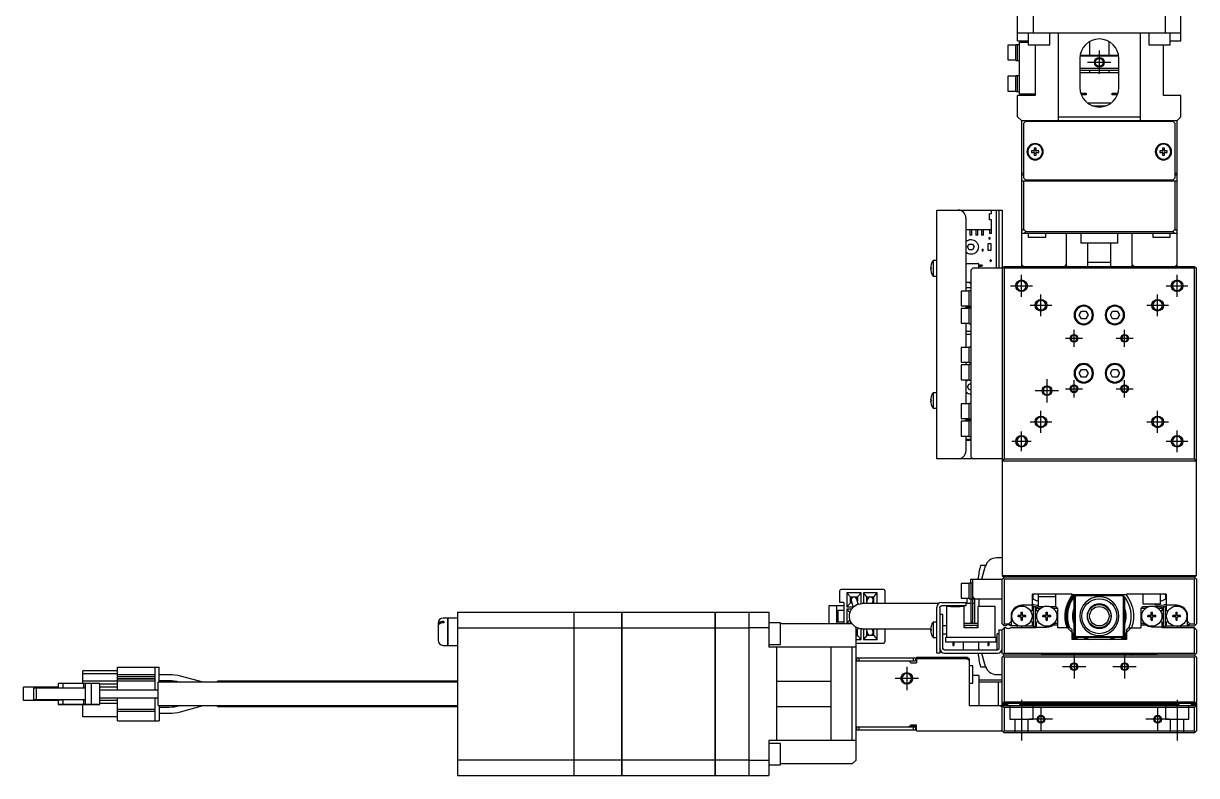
# Model space of a CAD drawing. Extents: x 0 to 1596, y -8 to 1260.
# Drawn here: x 457.3 to 758.9, y 10 to 203.5 of the extents above; entities that cross this region are included whole.
import ezdxf

# ---------------------------------------------------------------- set-up
doc = ezdxf.new("R2010")
doc.units = 0
doc.header["$LTSCALE"] = 0.5
doc.linetypes.add('CENTER', pattern=[50.8, 31.75, -6.35, 6.35, -6.35])
doc.linetypes.add('DASHED', pattern=[19.05, 12.7, -6.35])
for name, color, linetype in [('MSM_CENTER', 1, 'CENTER'), ('MSM_CONTINUOUS', 7, 'CONTINUOUS'), ('MSM_DASHED', 4, 'DASHED'), ('MSM_NARROW', 5, 'CONTINUOUS')]:
    doc.layers.add(name, color=color, linetype=linetype)

msp = doc.modelspace()

# ---------------------------------------------------------------- linework, layer by layer
at = {"layer": 'MSM_CENTER'}
for p, q in [((733.92, 196.5), (733.92, 190.5)), ((730.92, 193.5), (736.92, 193.5)), ((713.92, 133.2), (713.92, 138.8)), ((753.92, 133.2), (753.92, 138.8)), ((711.12, 136), (716.72, 136)), ((751.12, 136), (756.72, 136)), ((718.92, 128.2), (718.92, 133.8)), ((748.92, 128.2), (748.92, 133.8)), ((716.12, 131), (721.72, 131)), ((746.12, 131), (751.72, 131)), ((727.42, 120.3), (727.42, 124.7)), ((740.42, 120.3), (740.42, 124.7)), ((725.22, 122.5), (729.62, 122.5)), ((738.22, 122.5), (742.62, 122.5)), ((720.47, 112), (720.47, 106)), ((727.42, 107.3), (727.42, 111.7)), ((740.42, 107.3), (740.42, 111.7)), ((723.47, 109), (717.47, 109)), ((725.22, 109.5), (729.62, 109.5)), ((738.22, 109.5), (742.62, 109.5)), ((718.92, 98.2), (718.92, 103.8)), ((748.92, 98.2), (748.92, 103.8)), ((716.12, 101), (721.72, 101)), ((746.12, 101), (751.72, 101)), ((713.92, 93.5), (713.92, 98.5)), ((753.92, 93.2), (753.92, 98.8)), ((711.42, 96), (716.42, 96)), ((751.12, 96), (756.72, 96)), ((727.42, 41), (727.42, 35)), ((740.42, 41), (740.42, 35)), ((684.42, 38), (684.42, 32)), ((730.42, 38), (724.42, 38)), ((743.42, 38), (737.42, 38)), ((687.42, 35), (681.42, 35)), ((713.92, 29.5), (713.92, 19)), ((718.92, 27.5), (718.92, 21.5)), ((748.92, 27.5), (748.92, 21.5)), ((753.92, 29.5), (753.92, 19)), ((721.92, 24.5), (715.92, 24.5)), ((751.92, 24.5), (745.92, 24.5))]:
    msp.add_line(p, q, dxfattribs=at)
at = {"layer": 'MSM_CONTINUOUS'}
for p, q in [((712.92, 199), (712.92, 214.7)), ((754.92, 199), (754.92, 214.7)), ((716.92, 206), (716.92, 201)), ((750.92, 201), (750.92, 206)), ((754.92, 201), (712.92, 201)), ((715.67, 201), (715.67, 198)), ((721.17, 198), (721.17, 201)), ((723.42, 178.5), (723.42, 201)), ((744.42, 201), (744.42, 178.5)), ((746.67, 201), (746.67, 198)), ((752.17, 198), (752.17, 201)), ((710.42, 197.9), (710.42, 194.1)), ((712.42, 197.9), (710.42, 197.9)), ((712.42, 194), (712.42, 198)), ((713.42, 198), (712.42, 198)), ((712.92, 199), (715.67, 199)), ((712.92, 194), (712.92, 198)), ((713.42, 185.3), (713.42, 198.7)), ((713.42, 198.7), (715.67, 198.7)), ((715.67, 198), (721.17, 198)), ((717.42, 198), (717.42, 185)), ((731.42, 198.83), (731.42, 195.3)), ((736.42, 195.3), (736.42, 198.83)), ((746.67, 198), (752.17, 198)), ((750.42, 185), (750.42, 198)), ((752.17, 199), (754.92, 199)), ((710.42, 194.1), (712.42, 194.1)), ((712.42, 194), (713.42, 194)), ((728.92, 194.5), (728.92, 187)), ((738.88, 195.1), (728.95, 195.1)), ((728.98, 195.3), (738.85, 195.3)), ((738.92, 187), (738.92, 194.5)), ((728.92, 192), (738.92, 192)), ((728.92, 191.5), (738.92, 191.5)), ((738.92, 190.8), (728.92, 190.8)), ((731.42, 191.5), (731.42, 190.8)), ((736.42, 190.8), (736.42, 191.5)), ((710.42, 189.9), (710.42, 186.1)), ((712.42, 189.9), (710.42, 189.9)), ((712.42, 186), (712.42, 190)), ((713.42, 190), (712.42, 190)), ((712.92, 186), (712.92, 190)), ((710.42, 186.1), (712.42, 186.1)), ((712.42, 186), (713.42, 186)), ((712.92, 179.5), (712.92, 185)), ((717.42, 185), (712.92, 185)), ((717.42, 185.3), (713.42, 185.3)), ((729.12, 185.6), (730.58, 185.6)), ((730.58, 185.1), (729.29, 185.1)), ((730.57, 185.6), (730.57, 185.1)), ((730.58, 185.6), (730.58, 185.1)), ((737.25, 185.6), (738.72, 185.6)), ((737.25, 185.1), (737.25, 185.6)), ((738.54, 185.1), (737.25, 185.1)), ((737.27, 185.1), (737.27, 185.6)), ((754.92, 185), (750.42, 185)), ((754.92, 179.5), (754.92, 185)), ((730.79, 183.1), (737.05, 183.1)), ((732.21, 182.3), (735.62, 182.3)), ((732.67, 182.3), (732.67, 182.16)), ((735.17, 182.16), (735.17, 182.3)), ((712.92, 179.5), (713.92, 178.5)), ((713.92, 178.5), (753.92, 178.5)), ((713.92, 178.5), (713.92, 141)), ((714.92, 178.3), (714.42, 177.8)), ((752.92, 178.3), (714.92, 178.3)), ((723.42, 179.5), (744.42, 179.5)), ((723.92, 178.5), (723.92, 178.3)), ((726.42, 178.5), (726.42, 178.3)), ((741.42, 178.3), (741.42, 178.5)), ((743.92, 178.3), (743.92, 178.5)), ((753.42, 177.8), (752.92, 178.3)), ((753.92, 178.5), (754.92, 179.5)), ((753.92, 141), (753.92, 178.5)), ((714.42, 177.8), (714.42, 163.8)), ((753.42, 163.8), (753.42, 177.8)), ((717.18, 170.74), (716.5, 170.74)), ((716.5, 170.26), (717.18, 170.26)), ((717.18, 171.42), (717.18, 170.74)), ((717.18, 170.26), (717.18, 169.58)), ((717.66, 170.74), (717.66, 171.42)), ((718.34, 170.74), (717.66, 170.74)), ((717.66, 169.58), (717.66, 170.26)), ((717.66, 170.26), (718.34, 170.26)), ((750.18, 170.74), (749.5, 170.74)), ((749.5, 170.26), (750.18, 170.26)), ((750.18, 171.42), (750.18, 170.74)), ((750.18, 170.26), (750.18, 169.58)), ((750.66, 170.74), (750.66, 171.42)), ((751.34, 170.74), (750.66, 170.74)), ((750.66, 169.58), (750.66, 170.26)), ((750.66, 170.26), (751.34, 170.26)), ((713.92, 165), (714.42, 165)), ((714.42, 164.5), (713.92, 164.5)), ((713.92, 163), (753.92, 163)), ((714.42, 163.8), (714.92, 163.3)), ((714.42, 163), (714.42, 150.61)), ((714.92, 163.3), (752.92, 163.3)), ((723.92, 163.3), (723.92, 163)), ((725.67, 163), (725.67, 163.3)), ((728.92, 163.3), (728.92, 163.2)), ((728.92, 163.2), (738.92, 163.2)), ((728.92, 163.2), (729.12, 163)), ((738.72, 163), (738.92, 163.2)), ((738.92, 163.2), (738.92, 163.3)), ((742.17, 163.3), (742.17, 163)), ((743.92, 163), (743.92, 163.3)), ((752.92, 163.3), (753.42, 163.8)), ((753.42, 165), (753.92, 165)), ((753.92, 164.5), (753.42, 164.5)), ((753.42, 150.61), (753.42, 163)), ((692.12, 91.5), (692.12, 155.5)), ((692.12, 155.5), (708.92, 155.5)), ((705.67, 153), (705.67, 154.5)), ((706.17, 154.5), (705.67, 154.5)), ((706.17, 154.5), (706.17, 155.5)), ((707.42, 155.5), (707.42, 140.5)), ((708.12, 155.5), (708.12, 140.5)), ((708.92, 155.5), (708.92, 61.5)), ((699.62, 153.5), (699.62, 134.65)), ((706.17, 153), (705.67, 153)), ((706.17, 149.5), (706.17, 153)), ((699.62, 150.5), (706.17, 150.5)), ((699.67, 149), (699.62, 149)), ((699.67, 149), (699.67, 150.5)), ((700.67, 150.5), (700.67, 149)), ((701.17, 149), (700.67, 149)), ((701.17, 149), (701.17, 150.5)), ((702.17, 150.5), (702.17, 149)), ((702.67, 149), (702.17, 149)), ((702.67, 149), (702.67, 150.5)), ((703.67, 150.5), (703.67, 149)), ((704.17, 149), (703.67, 149)), ((704.17, 149), (704.17, 150.5)), ((705.67, 150.5), (705.67, 149.5)), ((706.17, 149.5), (705.67, 149.5)), ((713.92, 150.11), (714.42, 150.61)), ((753.92, 149.5), (713.92, 149.5)), ((714.42, 150.61), (715.03, 150)), ((715.03, 150), (714.53, 149.5)), ((715.03, 150), (752.8, 150)), ((715.67, 149.5), (715.67, 148.5)), ((715.67, 148.5), (720.17, 148.5)), ((720.17, 148.5), (720.17, 149.5)), ((725.43, 149.5), (725.43, 141.5)), ((729.17, 149.5), (729.17, 147)), ((738.67, 147), (738.67, 149.5)), ((742.4, 141.5), (742.4, 149.5)), ((747.67, 149.5), (747.67, 148.5)), ((747.67, 148.5), (752.17, 148.5)), ((752.17, 148.5), (752.17, 149.5)), ((752.8, 150), (753.42, 150.61)), ((753.3, 149.5), (752.8, 150)), ((753.42, 150.61), (753.92, 150.11)), ((700.05, 146), (700.48, 146.75)), ((700.48, 145.25), (700.05, 146)), ((700.48, 146.75), (701.35, 146.75)), ((701.35, 145.25), (700.48, 145.25)), ((701.35, 146.75), (701.78, 146)), ((701.78, 146), (701.35, 145.25)), ((705.28, 146.77), (705.28, 145.17)), ((706.08, 146.77), (705.28, 146.77)), ((705.28, 145.17), (706.08, 145.17)), ((706.08, 145.17), (706.08, 146.77)), ((738.67, 147), (729.17, 147)), ((730.92, 147), (730.92, 141)), ((736.92, 141), (736.92, 147)), ((691.22, 142.5), (691.22, 138.5)), ((692.12, 142.5), (691.22, 142.5)), ((699.62, 141.75), (702.77, 141.75)), ((736.92, 142), (730.92, 142)), ((690.53, 140.7), (690.66, 140.7)), ((690.66, 140.3), (690.53, 140.3)), ((690.66, 141.45), (690.66, 141.43)), ((690.66, 140.7), (690.66, 140.3)), ((690.66, 139.57), (690.66, 139.55)), ((701.42, 140.5), (700.92, 140)), ((700.92, 140), (700.92, 92)), ((708.92, 140.5), (701.42, 140.5)), ((702.87, 141.65), (702.87, 140.5)), ((702.87, 141.42), (703.6, 141.42)), ((703.6, 140.99), (702.87, 140.99)), ((703.31, 141.42), (703.31, 140.99)), ((703.6, 141.42), (703.67, 141.31)), ((703.67, 141.11), (703.6, 140.99)), ((703.67, 141.31), (703.92, 141.31)), ((703.92, 141.11), (703.67, 141.11)), ((703.92, 141.11), (703.92, 141.31)), ((708.92, 140.5), (709.42, 141)), ((709.42, 140.5), (709.17, 140.75)), ((709.42, 141), (758.42, 141)), ((758.42, 140.5), (709.42, 140.5)), ((709.42, 140.5), (709.42, 91.5)), ((714.42, 141), (713.92, 141.5)), ((725.43, 141.5), (724.93, 141)), ((742.9, 141), (742.4, 141.5)), ((753.92, 141.5), (753.42, 141)), ((758.42, 141), (758.92, 140.5)), ((758.67, 140.75), (758.42, 140.5)), ((758.42, 91.5), (758.42, 140.5)), ((758.92, 61.5), (758.92, 140.5)), ((691.22, 138.5), (692.12, 138.5)), ((700.92, 136.85), (699.62, 136.85)), ((698.42, 134.65), (698.42, 130.85)), ((700.42, 134.65), (698.42, 134.65)), ((700.92, 135.5), (699.62, 135.5)), ((700.42, 130.75), (700.42, 134.75)), ((700.92, 134.75), (700.42, 134.75)), ((698.42, 130.85), (700.42, 130.85)), ((698.42, 130.15), (698.42, 126.35)), ((700.42, 130.15), (698.42, 130.15)), ((699.62, 130.85), (699.62, 130.15)), ((700.92, 130.5), (699.62, 130.5)), ((700.42, 130.75), (700.92, 130.75)), ((700.42, 126.25), (700.42, 130.25)), ((700.92, 130.25), (700.42, 130.25)), ((728.76, 128.5), (729.34, 129.5)), ((729.34, 127.5), (728.76, 128.5)), ((729.34, 129.5), (730.49, 129.5)), ((730.49, 127.5), (729.34, 127.5)), ((730.49, 129.5), (731.07, 128.5)), ((731.07, 128.5), (730.49, 127.5)), ((736.76, 128.5), (737.34, 129.5)), ((737.34, 127.5), (736.76, 128.5)), ((737.34, 129.5), (738.49, 129.5)), ((738.49, 127.5), (737.34, 127.5)), ((738.49, 129.5), (739.07, 128.5)), ((739.07, 128.5), (738.49, 127.5)), ((698.42, 126.35), (700.42, 126.35)), ((699.62, 126.35), (699.62, 120.15)), ((699.62, 124.37), (700.92, 124.37)), ((700.42, 126.25), (700.92, 126.25)), ((700.92, 123.44), (699.62, 123.44)), ((698.42, 120.15), (698.42, 116.35)), ((700.42, 120.15), (698.42, 120.15)), ((699.62, 120.24), (700.42, 120.24)), ((700.42, 116.25), (700.42, 120.25)), ((700.92, 120.25), (700.42, 120.25)), ((698.42, 116.35), (700.42, 116.35)), ((698.42, 115.65), (698.42, 111.85)), ((700.42, 115.65), (698.42, 115.65)), ((699.62, 116.35), (699.62, 115.65)), ((700.42, 116.25), (700.92, 116.25)), ((700.42, 111.75), (700.42, 115.75)), ((700.92, 115.75), (700.42, 115.75)), ((698.42, 111.85), (700.42, 111.85)), ((699.62, 111.85), (699.62, 105.65)), ((700.42, 111.75), (700.92, 111.75)), ((728.76, 113.5), (729.34, 114.5)), ((729.34, 112.5), (728.76, 113.5)), ((729.34, 114.5), (730.49, 114.5)), ((730.49, 112.5), (729.34, 112.5)), ((730.49, 114.5), (731.07, 113.5)), ((731.07, 113.5), (730.49, 112.5)), ((736.76, 113.5), (737.34, 114.5)), ((737.34, 112.5), (736.76, 113.5)), ((737.34, 114.5), (738.49, 114.5)), ((738.49, 112.5), (737.34, 112.5)), ((738.49, 114.5), (739.07, 113.5)), ((739.07, 113.5), (738.49, 112.5)), ((700.05, 110), (700.48, 110.75)), ((700.48, 109.25), (700.05, 110)), ((700.48, 110.75), (700.92, 110.75)), ((700.92, 109.25), (700.48, 109.25)), ((690.53, 106.7), (690.66, 106.7)), ((690.66, 106.3), (690.53, 106.3)), ((690.66, 107.45), (690.66, 107.43)), ((690.66, 106.7), (690.66, 106.3)), ((690.66, 105.57), (690.66, 105.55)), ((691.22, 108.5), (691.22, 104.5)), ((692.12, 108.5), (691.22, 108.5)), ((698.42, 105.65), (698.42, 101.85)), ((700.42, 105.65), (698.42, 105.65)), ((700.42, 105.67), (699.62, 105.67)), ((700.42, 101.75), (700.42, 105.75)), ((700.92, 105.75), (700.42, 105.75)), ((691.22, 104.5), (692.12, 104.5)), ((698.42, 101.85), (700.42, 101.85)), ((698.42, 101.15), (698.42, 97.35)), ((700.42, 101.15), (698.42, 101.15)), ((699.62, 101.85), (699.62, 101.15)), ((700.92, 101.5), (699.62, 101.5)), ((700.42, 101.75), (700.92, 101.75)), ((700.42, 97.25), (700.42, 101.25)), ((700.92, 101.25), (700.42, 101.25)), ((698.42, 97.35), (700.42, 97.35)), ((699.62, 97.35), (699.62, 93.5)), ((700.42, 97.25), (700.92, 97.25)), ((700.92, 96.5), (699.62, 96.5)), ((700.92, 96.2), (699.62, 96.2)), ((708.92, 91.5), (692.12, 91.5)), ((700.92, 92), (701.42, 91.5)), ((709.17, 91.25), (708.92, 91.5)), ((708.92, 91), (758.92, 91)), ((709.17, 91.25), (709.42, 91.5)), ((709.42, 91), (709.17, 91.25)), ((709.42, 91.5), (758.42, 91.5)), ((758.42, 91.5), (758.67, 91.25)), ((758.67, 91.25), (758.42, 91)), ((758.92, 91.5), (758.67, 91.25)), ((704.67, 64), (703.35, 64)), ((704.61, 63.83), (703.66, 60.5)), ((708.92, 66), (707.5, 66)), ((700.92, 59.5), (700.92, 60.5)), ((700.92, 60.5), (708.92, 60.5)), ((701.42, 49.5), (701.42, 60.5)), ((708.92, 61.5), (758.92, 61.5)), ((708.92, 61.5), (709.42, 61)), ((709.42, 61), (708.92, 60.5)), ((708.92, 49), (708.92, 60.5)), ((709.42, 60.5), (709.17, 60.75)), ((758.42, 61), (709.42, 61)), ((709.42, 60.5), (709.42, 49)), ((758.42, 60.5), (709.42, 60.5)), ((758.92, 61.5), (758.42, 61)), ((758.42, 61), (758.67, 60.75)), ((758.67, 60.75), (758.42, 60.5)), ((758.42, 49), (758.42, 60.5)), ((758.92, 60.5), (758.67, 60.75)), ((758.92, 60.5), (758.92, 49)), ((667.22, 54.5), (667.22, 57.6)), ((678.52, 57.9), (667.52, 57.9)), ((678.82, 57.6), (678.82, 54.25)), ((698.42, 59.4), (698.42, 55.6)), ((700.42, 59.4), (698.42, 59.4)), ((700.42, 55.5), (700.42, 59.5)), ((701.42, 59.5), (700.42, 59.5)), ((700.92, 59.5), (700.92, 49.5)), ((668.22, 54.5), (667.22, 54.5)), ((668.22, 54.5), (668.22, 49)), ((672.67, 57), (669.02, 57)), ((669.02, 57), (669.02, 53.4)), ((669.97, 55.95), (669.02, 57)), ((669.97, 54.45), (669.02, 53.4)), ((669.97, 54.45), (669.97, 55.95)), ((669.97, 55.95), (671.72, 55.95)), ((670.27, 54.45), (669.97, 54.45)), ((670.12, 55), (670.6, 53.28)), ((671.34, 55.95), (671.72, 55.57)), ((671.93, 54.1), (671.56, 55.4)), ((671.72, 55.95), (672.67, 57)), ((671.72, 55.95), (671.72, 54.86)), ((672.67, 54.24), (672.67, 57)), ((676.82, 57), (673.27, 57)), ((673.27, 57), (673.27, 54.25)), ((674.17, 55.95), (673.27, 57)), ((674.32, 55.41), (673.98, 54.25)), ((674.17, 54.89), (674.17, 55.95)), ((674.17, 55.95), (675.92, 55.95)), ((675.54, 55.95), (675.92, 55.57)), ((675.54, 54.25), (675.76, 54.99)), ((675.6, 54.45), (675.92, 54.45)), ((675.92, 54.82), (675.63, 54.54)), ((675.92, 55.95), (676.82, 57)), ((675.92, 54.45), (675.92, 55.95)), ((675.92, 54.45), (676.09, 54.25)), ((676.82, 54.25), (676.82, 57)), ((693.32, 54.5), (699.62, 54.5)), ((698.42, 55.6), (700.42, 55.6)), ((699.62, 54.5), (699.62, 53.7)), ((699.92, 54.25), (699.92, 55.6)), ((700.42, 55.5), (708.92, 55.5)), ((701.92, 55.5), (701.42, 56)), ((701.92, 49.2), (701.92, 55.5)), ((702.92, 55.5), (702.92, 53.5)), ((726.92, 56.7), (716.72, 56.7)), ((716.72, 52.54), (716.72, 56.7)), ((716.92, 56.58), (717.13, 56.7)), ((716.92, 55.42), (716.92, 56.58)), ((717.92, 54.85), (716.92, 55.42)), ((718.22, 55.02), (717.92, 54.85)), ((718.22, 56.7), (718.22, 53.5)), ((722.72, 56), (718.22, 56)), ((722.72, 53.5), (722.72, 56.7)), ((726.92, 56.5), (726.92, 56.7)), ((740.92, 56.5), (726.92, 56.5)), ((727.42, 55.7), (728.22, 56.5)), ((727.42, 46.3), (727.42, 55.7)), ((727.72, 56), (727.72, 46)), ((739.92, 56.2), (727.92, 56.2)), ((730.94, 54.2), (731.17, 54.42)), ((731, 54.42), (731.17, 54.42)), ((731.17, 54.42), (731.17, 54.56)), ((731.17, 54.56), (731.17, 54.56)), ((736.67, 54.56), (736.67, 54.42)), ((736.67, 54.42), (736.84, 54.42)), ((736.67, 54.42), (736.89, 54.2)), ((739.62, 56.5), (740.42, 55.7)), ((740.12, 46), (740.12, 56)), ((740.42, 55.7), (740.42, 46.3)), ((751.12, 56.7), (740.92, 56.7)), ((740.92, 56.7), (740.92, 56.5)), ((745.12, 56.7), (745.12, 54.2)), ((749.62, 54.2), (749.62, 56.7)), ((749.92, 54.85), (749.62, 55.02)), ((750.92, 55.42), (749.92, 54.85)), ((750.7, 56.7), (750.92, 56.58)), ((750.92, 56.58), (750.92, 55.42)), ((751.12, 56.7), (751.12, 52.54)), ((568.92, 52), (598.87, 52)), ((568.92, 52), (568.92, 10)), ((598.87, 10), (598.87, 52)), ((598.87, 51.95), (598.92, 51.95)), ((598.92, 10), (598.92, 52)), ((598.92, 52), (611.17, 52)), ((611.17, 10), (611.17, 52)), ((611.17, 51.95), (611.22, 51.95)), ((611.22, 10), (611.22, 52)), ((611.22, 52), (635.17, 52)), ((635.17, 10), (635.17, 52)), ((635.17, 51.95), (635.22, 51.95)), ((635.22, 52), (648.92, 52)), ((635.22, 10), (635.22, 52)), ((643.92, 10), (643.92, 52)), ((648.92, 52), (648.92, 43)), ((668.22, 53.7), (664.42, 53.7)), ((664.42, 53.7), (664.42, 49)), ((666.33, 53.7), (666.33, 49)), ((668.22, 52.5), (666.72, 52.5)), ((666.72, 52.5), (666.72, 49.5)), ((669.02, 53.4), (670.57, 53.4)), ((670.21, 52.8), (669.02, 52.8)), ((669.02, 52.8), (669.02, 49.2)), ((669.8, 51.93), (669.02, 52.8)), ((671.88, 54.27), (672.01, 54.12)), ((692.58, 54.25), (672.92, 54.25)), ((692.12, 41.5), (692.12, 53.3)), ((692.92, 53.2), (692.92, 41.5)), ((692.92, 51.5), (693.72, 51.5)), ((699.62, 53.7), (693.42, 53.7)), ((693.72, 42.7), (693.72, 51.5)), ((694.67, 53.5), (694.67, 45.5)), ((695.67, 53.5), (694.67, 53.5)), ((695.67, 53.5), (695.67, 53.4)), ((698.17, 53.4), (695.67, 53.4)), ((696.47, 53.4), (696.47, 53.5)), ((697.37, 53.5), (696.47, 53.5)), ((696.84, 53.4), (696.84, 53.5)), ((696.99, 53.4), (696.99, 53.5)), ((697.37, 53.4), (697.37, 53.5)), ((698.17, 53.5), (698.17, 53.4)), ((699.17, 53.5), (698.17, 53.5)), ((699.17, 48), (699.17, 53.5)), ((700.92, 54.25), (699.62, 54.25)), ((701.92, 54.25), (701.42, 54.25)), ((702.67, 53.5), (702.67, 48)), ((707.17, 53.5), (702.67, 53.5)), ((707.17, 45.5), (707.17, 53.5)), ((713.87, 52), (714.16, 52)), ((713.87, 51.2), (713.87, 52)), ((714.16, 51.47), (713.87, 51.47)), ((716.72, 53.8), (714.02, 53.8)), ((714.16, 51.2), (714.16, 52)), ((716.42, 52.37), (716.72, 52.54)), ((717.52, 53.38), (716.92, 53.38)), ((716.92, 53.38), (716.92, 48.38)), ((717.52, 48.38), (717.52, 53.38)), ((717.72, 53), (718.22, 53.5)), ((717.72, 53), (717.72, 52.54)), ((718.76, 53), (717.72, 53)), ((718.01, 52.37), (717.72, 52.54)), ((718.22, 53.5), (719.7, 53.5)), ((720.27, 52), (720.56, 52)), ((720.27, 51.2), (720.27, 52)), ((720.56, 51.47), (720.27, 51.47)), ((720.56, 51.2), (720.56, 52)), ((721.13, 53.5), (722.72, 53.5)), ((723.22, 53), (722.08, 53)), ((722.72, 53.5), (723.22, 53)), ((723.22, 48), (723.22, 53)), ((730.94, 54.2), (730.75, 54.2)), ((734.98, 53.96), (734.98, 53.96)), ((736.72, 52.37), (736.72, 52.44)), ((736.72, 52.37), (736.78, 52.31)), ((737.08, 54.2), (736.89, 54.2)), ((744.62, 53), (745.12, 53.5)), ((744.62, 53), (744.62, 48)), ((745.76, 53), (744.62, 53)), ((745.12, 54.2), (749.62, 54.2)), ((745.12, 53.5), (746.7, 53.5)), ((747.27, 52), (747.56, 52)), ((747.27, 51.2), (747.27, 52)), ((747.56, 51.47), (747.27, 51.47)), ((747.56, 51.2), (747.56, 52)), ((748.13, 53.5), (749.62, 53.5)), ((750.12, 53), (749.08, 53)), ((749.62, 53.5), (750.12, 53)), ((750.12, 52.54), (749.82, 52.37)), ((750.12, 53), (750.12, 52.54)), ((750.92, 53.38), (750.32, 53.38)), ((750.32, 53.38), (750.32, 48.38)), ((750.92, 48.38), (750.92, 53.38)), ((753.82, 53.8), (751.12, 53.8)), ((751.12, 52.54), (751.41, 52.37)), ((753.67, 52), (753.96, 52)), ((753.67, 51.2), (753.67, 52)), ((753.96, 51.47), (753.67, 51.47)), ((753.96, 51.2), (753.96, 52)), ((563.92, 49.2), (563.92, 44.8)), ((566.37, 50.5), (565.22, 50.5)), ((565.42, 49.65), (565.22, 49.65)), ((565.42, 49.29), (565.22, 49.29)), ((565.42, 49.65), (565.42, 49.29)), ((566.37, 50.5), (566.37, 43.5)), ((566.42, 50.45), (566.37, 50.45)), ((566.42, 50.5), (566.42, 43.5)), ((568.92, 50.5), (566.42, 50.5)), ((651.92, 49.25), (648.92, 49.25)), ((651.92, 43.75), (651.92, 49.25)), ((670.42, 49), (651.92, 49)), ((668.22, 49.5), (666.72, 49.5)), ((669.8, 50.07), (669.02, 49.2)), ((669.02, 49.2), (670.21, 49.2)), ((671.42, 48), (670.42, 49)), ((690.66, 48.45), (690.66, 48.43)), ((691.22, 49.5), (691.22, 45.5)), ((692.12, 49.5), (691.22, 49.5)), ((694.67, 48.5), (693.72, 48.5)), ((699.17, 49.2), (702.67, 49.2)), ((699.17, 48.7), (702.67, 48.7)), ((701.42, 49.5), (700.92, 49.5)), ((708.92, 49), (709.42, 48.5)), ((709.17, 48.75), (709.42, 49)), ((709.42, 49), (710.62, 49)), ((709.86, 48.5), (709.42, 48.5)), ((711.22, 49.6), (710.62, 49)), ((710.62, 49), (711.22, 48.58)), ((713.3, 48.5), (711.18, 48.5)), ((711.22, 51), (711.22, 48.5)), ((712.92, 48), (712.92, 48.5)), ((713.02, 50.85), (713.02, 51.14)), ((713.81, 51.14), (713.02, 51.14)), ((713.81, 50.85), (713.02, 50.85)), ((713.55, 51.14), (713.55, 50.85)), ((713.87, 50), (713.87, 50.79)), ((714.16, 50.53), (713.87, 50.53)), ((713.87, 50), (714.16, 50)), ((713.92, 48.4), (713.92, 48)), ((714.16, 50), (714.16, 50.79)), ((715.02, 51.14), (714.22, 51.14)), ((715.02, 50.85), (714.22, 50.85)), ((714.49, 50.85), (714.49, 51.14)), ((714.73, 48.5), (716.72, 48.5)), ((715.02, 50.85), (715.02, 51.14)), ((716.72, 49.46), (716.42, 49.63)), ((716.72, 48.5), (716.72, 49.46)), ((716.92, 48.38), (717.52, 48.38)), ((717.72, 49.46), (718.01, 49.63)), ((717.72, 49.46), (717.72, 48)), ((719.42, 50.85), (719.42, 51.14)), ((720.21, 51.14), (719.42, 51.14)), ((720.21, 50.85), (719.42, 50.85)), ((719.95, 51.14), (719.95, 50.85)), ((720.27, 50), (720.27, 50.79)), ((720.56, 50.53), (720.27, 50.53)), ((720.27, 50), (720.56, 50)), ((720.56, 50), (720.56, 50.79)), ((721.42, 51.14), (720.62, 51.14)), ((721.42, 50.85), (720.62, 50.85)), ((720.89, 50.85), (720.89, 51.14)), ((721.42, 50.85), (721.42, 51.14)), ((723.22, 48.7), (722.01, 48.7)), ((722.56, 49.2), (723.22, 49.2)), ((736.78, 49.69), (736.72, 49.62)), ((736.72, 49.56), (736.72, 49.62)), ((744.62, 49.2), (745.27, 49.2)), ((745.82, 48.7), (744.62, 48.7)), ((746.42, 50.85), (746.42, 51.14)), ((747.21, 51.14), (746.42, 51.14)), ((747.21, 50.85), (746.42, 50.85)), ((746.95, 51.14), (746.95, 50.85)), ((747.27, 50), (747.27, 50.79)), ((747.56, 50.53), (747.27, 50.53)), ((747.27, 50), (747.56, 50)), ((747.56, 50), (747.56, 50.79)), ((748.42, 51.14), (747.62, 51.14)), ((748.42, 50.85), (747.62, 50.85)), ((747.89, 50.85), (747.89, 51.14)), ((748.42, 50.85), (748.42, 51.14)), ((749.82, 49.63), (750.12, 49.46)), ((750.12, 48), (750.12, 49.46)), ((750.32, 48.38), (750.92, 48.38)), ((751.41, 49.63), (751.12, 49.46)), ((751.12, 49.46), (751.12, 48.5)), ((751.12, 48.5), (753.1, 48.5)), ((752.82, 50.85), (752.82, 51.14)), ((753.61, 51.14), (752.82, 51.14)), ((753.61, 50.85), (752.82, 50.85)), ((753.35, 51.14), (753.35, 50.85)), ((753.67, 50), (753.67, 50.79)), ((753.96, 50.53), (753.67, 50.53)), ((753.67, 50), (753.96, 50)), ((753.92, 48.4), (753.92, 48)), ((753.96, 50), (753.96, 50.79)), ((754.82, 51.14), (754.02, 51.14)), ((754.82, 50.85), (754.02, 50.85)), ((754.29, 50.85), (754.29, 51.14)), ((754.53, 48.5), (758.42, 48.5)), ((754.82, 50.85), (754.82, 51.14)), ((754.92, 48.5), (754.92, 48)), ((756.62, 48.5), (756.62, 51)), ((757.22, 49), (756.62, 49.6)), ((756.62, 48.58), (757.22, 49)), ((757.22, 49), (758.42, 49)), ((758.42, 49), (758.67, 48.75)), ((758.67, 48.75), (758.42, 48.5)), ((758.67, 48.75), (758.92, 49)), ((568.92, 47.97), (598.87, 47.97)), ((598.87, 47.71), (598.92, 47.71)), ((598.92, 47.97), (611.17, 47.97)), ((611.17, 47.71), (611.22, 47.71)), ((611.22, 47.97), (635.17, 47.97)), ((635.17, 47.71), (635.22, 47.71)), ((635.22, 47.97), (643.92, 47.97)), ((648.92, 48), (643.92, 48)), ((671.42, 14), (671.42, 48)), ((671.72, 47.55), (671.42, 47.55)), ((671.42, 47.48), (671.72, 47.17)), ((671.72, 46.42), (671.42, 46.12)), ((671.42, 46.05), (671.72, 46.05)), ((671.72, 47.55), (672.01, 47.88)), ((671.72, 46.05), (671.72, 47.55)), ((671.72, 46.05), (672.67, 45)), ((672.67, 45), (672.67, 47.76)), ((672.92, 47.75), (690.53, 47.75)), ((673.27, 47.75), (673.27, 45)), ((674.17, 46.05), (673.27, 45)), ((673.98, 47.75), (674.32, 46.59)), ((674.17, 46.05), (674.17, 47.11)), ((675.92, 46.05), (674.17, 46.05)), ((675.76, 47.01), (675.54, 47.75)), ((675.92, 46.42), (675.54, 46.05)), ((675.92, 47.55), (675.6, 47.55)), ((675.63, 47.46), (675.92, 47.17)), ((675.92, 47.55), (676.09, 47.75)), ((675.92, 46.05), (675.92, 47.55)), ((675.92, 46.05), (676.82, 45)), ((676.82, 45), (676.82, 47.75)), ((678.82, 47.75), (678.82, 44.4)), ((690.53, 47.7), (690.66, 47.7)), ((690.66, 47.3), (690.53, 47.3)), ((690.66, 47.7), (690.66, 47.3)), ((690.66, 46.57), (690.66, 46.55)), ((691.22, 45.5), (692.12, 45.5)), ((693.72, 46.5), (694.67, 46.5)), ((694.42, 44.3), (694.42, 45.5)), ((707.42, 45.5), (694.42, 45.5)), ((702.67, 48), (699.17, 48)), ((707.42, 44.3), (707.42, 45.5)), ((707.62, 42.5), (707.62, 46.5)), ((708.12, 46.5), (707.62, 46.5)), ((708.12, 47.5), (708.92, 47.5)), ((708.12, 47.5), (708.12, 42.7)), ((708.92, 47.5), (709.42, 48)), ((708.92, 41.5), (708.92, 47.5)), ((709.42, 48), (709.42, 41.5)), ((709.86, 48), (709.42, 48)), ((717.72, 48), (711.18, 48)), ((717.72, 48.2), (720.42, 48.2)), ((726.42, 48), (723.22, 48)), ((726.92, 46.79), (725.71, 48)), ((726.42, 48), (726.92, 47.5)), ((726.92, 45), (726.92, 47.5)), ((728.22, 45.5), (727.42, 46.3)), ((727.92, 45.8), (739.92, 45.8)), ((739.62, 45.5), (728.22, 45.5)), ((740.42, 46.3), (739.62, 45.5)), ((742.12, 48), (740.92, 46.79)), ((740.92, 47.5), (741.42, 48)), ((740.92, 47.5), (740.92, 45)), ((741.42, 48), (744.62, 48)), ((750.12, 48.2), (747.42, 48.2)), ((758.42, 48), (750.12, 48)), ((758.42, 41.5), (758.42, 48)), ((758.42, 48), (758.92, 47.5)), ((758.92, 47.5), (758.92, 41.5)), ((565.22, 43.5), (566.37, 43.5)), ((566.37, 43.55), (566.42, 43.55)), ((566.42, 43.5), (568.92, 43.5)), ((648.92, 43.75), (651.92, 43.75)), ((671.42, 43), (648.92, 43)), ((650.92, 43), (650.92, 19)), ((664.92, 43), (664.92, 19)), ((670.42, 19), (670.42, 43)), ((671.42, 45), (672.67, 45)), ((671.42, 44.1), (678.52, 44.1)), ((673.27, 45), (676.82, 45)), ((707.72, 42.3), (694.12, 42.3)), ((707.42, 44.3), (694.42, 44.3)), ((696.29, 44.3), (696.29, 43.5)), ((696.29, 43.5), (696.54, 43.5)), ((696.54, 44.3), (696.54, 43.5)), ((698.92, 44.3), (698.92, 42.3)), ((702.92, 42.3), (702.92, 44.3)), ((705.29, 44.3), (705.29, 43.5)), ((705.29, 43.5), (705.54, 43.5)), ((705.54, 44.3), (705.54, 43.5)), ((707.42, 45.22), (707.62, 45.22)), ((707.62, 42.5), (708.06, 42.5)), ((740.92, 45), (726.92, 45)), ((671.42, 39.5), (684.92, 39.5)), ((671.62, 39.5), (671.62, 40.3)), ((671.62, 40.3), (686.62, 40.3)), ((672.12, 40.3), (672.12, 39.5)), ((684.92, 39.5), (686.62, 39.5)), ((685.42, 39), (684.92, 39.5)), ((686.12, 39.5), (686.12, 40.3)), ((686.62, 40.3), (686.62, 39.5)), ((686.92, 40.5), (686.92, 39)), ((686.92, 40.5), (699.92, 40.5)), ((699.8, 40), (686.92, 40)), ((692.92, 41.5), (692.12, 41.5)), ((694.12, 41.5), (707.72, 41.5)), ((699.8, 40), (699.3, 40.5)), ((700.42, 39.69), (699.8, 40)), ((699.92, 40.5), (700.42, 40)), ((700.42, 40), (700.42, 28)), ((703.66, 41.5), (704.61, 38.17)), ((709.42, 41), (708.92, 41.5)), ((709.42, 41), (708.92, 40.5)), ((708.92, 29), (708.92, 40.5)), ((709.17, 41.25), (709.42, 41.5)), ((709.42, 40.5), (709.17, 40.75)), ((709.42, 41.5), (758.42, 41.5)), ((758.42, 41), (709.42, 41)), ((709.42, 40.5), (709.42, 29)), ((758.42, 40.5), (709.42, 40.5)), ((719.27, 41.35), (718.92, 41)), ((748.57, 41.35), (719.27, 41.35)), ((748.92, 41), (748.57, 41.35)), ((758.42, 41.5), (758.67, 41.25)), ((758.67, 41.25), (758.42, 41)), ((758.92, 40.5), (758.42, 41)), ((758.67, 40.75), (758.42, 40.5)), ((758.42, 29), (758.42, 40.5)), ((758.92, 41.5), (758.67, 41.25)), ((758.92, 40.5), (758.92, 29)), ((472.57, 33.7), (472.57, 36.9)), ((481.47, 36.9), (472.57, 36.9)), ((481.47, 32), (481.47, 37.9)), ((481.47, 37.9), (492.17, 37.9)), ((491.17, 32), (491.17, 37.9)), ((492.17, 34), (492.17, 37.9)), ((685.42, 39), (686.92, 39)), ((701.42, 38.25), (700.42, 38.25)), ((701.42, 33.75), (701.42, 38.25)), ((703.35, 38), (704.67, 38)), ((466.22, 33.7), (466.22, 32.5)), ((467.17, 33.7), (466.22, 33.7)), ((467.47, 33.7), (467.17, 33.7)), ((467.47, 33.7), (467.47, 32.5)), ((472.72, 33.7), (467.47, 33.7)), ((481.47, 36.15), (472.57, 36.15)), ((481.47, 34.25), (472.57, 34.25)), ((472.72, 33.7), (472.72, 32.5)), ((473.22, 33.7), (472.72, 33.7)), ((474.72, 33.7), (473.22, 33.7)), ((473.22, 33.7), (473.22, 28.3)), ((474.72, 33.7), (474.72, 28.3)), ((476.92, 33.7), (474.72, 33.7)), ((476.92, 28.3), (476.92, 33.7)), ((481.47, 33.5), (476.92, 33.5)), ((481.47, 36), (491.17, 36)), ((481.47, 35.5), (491.17, 35.5)), ((481.47, 35.45), (491.17, 35.45)), ((481.47, 34.95), (491.17, 34.95)), ((481.47, 34.9), (491.17, 34.9)), ((481.47, 34.4), (491.17, 34.4)), ((491.92, 28), (491.92, 34)), ((568.92, 34), (491.92, 34)), ((494.8, 35.95), (492.17, 35.95)), ((492.17, 34.45), (494.8, 34.45)), ((497.29, 34.12), (497.75, 34)), ((503.54, 34), (497.68, 35.57)), ((507.17, 34), (507.17, 34.25)), ((568.92, 34.25), (507.17, 34.25)), ((664.92, 34.21), (650.92, 34.21)), ((700.42, 33.75), (701.42, 33.75)), ((702.92, 35.75), (701.42, 35.75)), ((702.92, 35.75), (702.92, 28)), ((708.92, 34.5), (702.92, 34.5)), ((708.92, 34), (702.92, 34)), ((707.5, 36), (708.92, 36)), ((707.92, 34), (707.92, 28)), ((457.32, 29.3), (457.32, 32.7)), ((466.22, 32.7), (457.32, 32.7)), ((460.62, 32.5), (459.92, 32.5)), ((459.92, 32.5), (459.92, 29.5)), ((460.62, 32.5), (460.62, 29.5)), ((473.22, 32.5), (460.62, 32.5)), ((481.47, 32.7), (476.92, 32.7)), ((484.28, 32), (476.92, 32)), ((485.54, 32), (484.28, 32)), ((491.92, 32), (485.54, 32)), ((466.22, 29.3), (457.32, 29.3)), ((466.22, 29.3), (457.32, 29.3)), ((466.22, 29.3), (457.32, 29.3)), ((460.62, 29.5), (459.92, 29.5)), ((459.92, 29.5), (461.42, 29.5)), ((473.22, 29.5), (460.62, 29.5)), ((461.42, 29.5), (462.92, 29.5)), ((462.79, 29.5), (467.47, 29.5)), ((462.92, 29.5), (462.79, 29.5)), ((466.22, 29.5), (466.22, 28.3)), ((467.17, 28.3), (466.22, 28.3)), ((466.22, 28.3), (475.92, 28.3)), ((467.17, 29.5), (467.47, 29.5)), ((467.47, 28.3), (467.17, 28.3)), ((472.72, 29.5), (467.47, 29.5)), ((467.47, 29.5), (467.47, 28.3)), ((472.72, 28.3), (467.47, 28.3)), ((468.97, 28.3), (469.15, 28.3)), ((469.27, 28.3), (468.97, 28.3)), ((469.15, 28.3), (474.72, 28.3)), ((476.92, 28.3), (469.27, 28.3)), ((472.57, 25.1), (472.57, 28.3)), ((473.22, 29.5), (472.72, 29.5)), ((472.72, 29.5), (472.72, 28.3)), ((473.22, 28.3), (472.72, 28.3)), ((474.72, 28.3), (473.22, 28.3)), ((475.92, 28.3), (476.92, 28.3)), ((476.92, 30), (484.28, 30)), ((476.92, 30), (484.82, 30)), ((481.47, 29.3), (476.92, 29.3)), ((481.47, 28.5), (476.92, 28.5)), ((481.47, 24.1), (481.47, 30)), ((484.28, 30), (485.54, 30)), ((484.82, 30), (485.01, 30)), ((485.01, 30), (491.92, 30)), ((485.54, 30), (491.92, 30)), ((491.17, 24.1), (491.17, 30)), ((491.92, 28), (568.92, 28)), ((492.17, 28), (492.17, 24.1)), ((494.8, 27.55), (492.17, 27.55)), ((497.75, 28), (497.29, 27.88)), ((497.68, 26.43), (503.54, 28)), ((507.17, 27.75), (507.17, 28)), ((507.17, 27.75), (568.92, 27.75)), ((650.92, 27.79), (664.92, 27.79)), ((700.42, 28), (758.92, 28)), ((708.42, 28), (708.92, 27.5)), ((708.92, 29), (709.42, 28.5)), ((708.92, 28.7), (709.02, 28.8)), ((708.92, 21.5), (708.92, 28.7)), ((708.92, 28.2), (710.32, 28.2)), ((708.92, 28), (709.42, 27.5)), ((709.02, 28.7), (709.02, 28.9)), ((709.17, 28.75), (709.42, 29)), ((709.32, 28.4), (710.02, 28.4)), ((709.42, 29), (758.42, 29)), ((758.42, 28.5), (709.42, 28.5)), ((758.42, 27.5), (709.42, 27.5)), ((709.42, 27.5), (709.42, 21.5)), ((710.32, 28.5), (710.32, 28.2)), ((713.42, 28.5), (713.42, 28.38)), ((713.42, 28.38), (754.42, 28.38)), ((754.42, 28.5), (754.42, 28.38)), ((757.52, 28.5), (757.52, 28.2)), ((758.92, 28.2), (757.52, 28.2)), ((757.82, 28.4), (758.52, 28.4)), ((758.42, 29), (758.67, 28.75)), ((758.42, 28.5), (758.67, 28.75)), ((758.42, 27.5), (758.92, 28)), ((758.42, 21.5), (758.42, 27.5)), ((758.67, 28.75), (758.92, 29)), ((758.82, 28.9), (758.82, 28.7)), ((758.82, 28.8), (758.92, 28.7)), ((758.92, 28.7), (758.92, 21.5)), ((481.47, 25.1), (472.57, 25.1)), ((481.47, 27.05), (491.17, 27.05)), ((481.47, 26.55), (491.17, 26.55)), ((492.17, 26.05), (494.8, 26.05)), ((481.47, 24.1), (492.17, 24.1)), ((671.42, 22.5), (686.62, 22.5)), ((671.62, 21.7), (671.62, 22.5)), ((686.62, 21.7), (671.62, 21.7)), ((672.12, 22.5), (672.12, 21.7)), ((684.92, 22.5), (685.42, 23)), ((685.17, 22.75), (686.92, 22.75)), ((686.92, 23), (685.42, 23)), ((686.12, 21.7), (686.12, 22.5)), ((686.62, 22.5), (686.62, 21.7)), ((686.92, 21.5), (686.92, 23)), ((686.92, 21.5), (708.92, 21.5)), ((708.92, 21.5), (709.17, 21.25)), ((709.42, 21.5), (709.17, 21.25)), ((709.17, 21.25), (709.42, 21)), ((709.42, 21.5), (758.42, 21.5)), ((758.67, 21.25), (758.42, 21.5)), ((758.42, 21), (758.92, 21.5)), ((671.42, 19), (648.92, 19)), ((648.92, 19), (648.92, 10)), ((651.92, 18.25), (648.92, 18.25)), ((651.92, 12.75), (651.92, 18.25)), ((758.42, 21), (709.42, 21)), ((568.92, 14.03), (598.87, 14.03)), ((598.87, 14.29), (598.92, 14.29)), ((598.92, 14.03), (611.17, 14.03)), ((611.17, 14.29), (611.22, 14.29)), ((611.22, 14.03), (635.17, 14.03)), ((635.17, 14.29), (635.22, 14.29)), ((635.22, 14.03), (643.92, 14.03)), ((643.92, 14), (648.92, 14)), ((648.92, 12.75), (651.92, 12.75)), ((670.42, 13), (651.92, 13)), ((670.42, 13), (671.42, 14)), ((568.92, 10), (598.87, 10)), ((598.87, 10.05), (598.92, 10.05)), ((598.92, 10), (611.17, 10)), ((611.17, 10.05), (611.22, 10.05)), ((611.22, 10), (635.17, 10)), ((635.17, 10.05), (635.22, 10.05)), ((635.22, 10), (648.92, 10))]:
    msp.add_line(p, q, dxfattribs=at)
for points in [[(725.61, 141, 0), (725.61, 141, 0), (725.61, 141.01, 0), (725.61, 141.01, 0), (725.61, 141.01, 0), (725.6, 141.02, 0), (725.6, 141.02, 0), (725.6, 141.03, 0), (725.6, 141.03, 0), (725.6, 141.03, 0), (725.6, 141.04, 0), (725.6, 141.04, 0), (725.59, 141.04, 0), (725.59, 141.05, 0), (725.59, 141.05, 0), (725.59, 141.06, 0), (725.59, 141.06, 0), (725.59, 141.06, 0), (725.59, 141.07, 0), (725.58, 141.07, 0), (725.58, 141.07, 0), (725.58, 141.08, 0), (725.58, 141.08, 0), (725.58, 141.09, 0), (725.58, 141.09, 0), (725.58, 141.09, 0), (725.57, 141.1, 0), (725.57, 141.1, 0), (725.57, 141.11, 0), (725.57, 141.11, 0), (725.57, 141.11, 0), (725.57, 141.12, 0), (725.56, 141.12, 0), (725.56, 141.12, 0), (725.56, 141.13, 0), (725.56, 141.13, 0), (725.56, 141.14, 0), (725.56, 141.14, 0), (725.56, 141.14, 0), (725.55, 141.15, 0), (725.55, 141.15, 0), (725.55, 141.16, 0), (725.55, 141.16, 0), (725.55, 141.16, 0), (725.55, 141.17, 0), (725.55, 141.17, 0), (725.54, 141.18, 0), (725.54, 141.18, 0), (725.54, 141.18, 0), (725.54, 141.19, 0), (725.54, 141.19, 0), (725.54, 141.19, 0), (725.54, 141.2, 0), (725.53, 141.2, 0), (725.53, 141.21, 0), (725.53, 141.21, 0), (725.53, 141.21, 0), (725.53, 141.22, 0), (725.53, 141.22, 0), (725.53, 141.22, 0), (725.52, 141.23, 0), (725.52, 141.23, 0), (725.52, 141.24, 0), (725.52, 141.24, 0), (725.52, 141.25, 0), (725.52, 141.25, 0), (725.52, 141.25, 0), (725.51, 141.26, 0), (725.51, 141.26, 0), (725.51, 141.26, 0), (725.51, 141.27, 0), (725.51, 141.27, 0), (725.51, 141.28, 0), (725.51, 141.28, 0), (725.5, 141.28, 0), (725.5, 141.29, 0), (725.5, 141.29, 0), (725.5, 141.3, 0), (725.5, 141.3, 0), (725.5, 141.3, 0), (725.5, 141.31, 0), (725.5, 141.31, 0), (725.49, 141.32, 0), (725.49, 141.32, 0), (725.49, 141.32, 0), (725.49, 141.33, 0), (725.49, 141.33, 0), (725.49, 141.34, 0), (725.49, 141.34, 0), (725.48, 141.34, 0), (725.48, 141.35, 0), (725.48, 141.35, 0), (725.48, 141.35, 0), (725.48, 141.36, 0), (725.48, 141.36, 0), (725.48, 141.37, 0), (725.48, 141.37, 0), (725.47, 141.38, 0), (725.47, 141.38, 0), (725.47, 141.38, 0), (725.47, 141.39, 0), (725.47, 141.39, 0), (725.47, 141.4, 0), (725.47, 141.4, 0), (725.46, 141.4, 0), (725.46, 141.41, 0), (725.46, 141.41, 0), (725.46, 141.41, 0), (725.46, 141.42, 0), (725.46, 141.42, 0), (725.46, 141.43, 0), (725.45, 141.43, 0), (725.45, 141.44, 0), (725.45, 141.44, 0), (725.45, 141.44, 0), (725.45, 141.45, 0), (725.45, 141.45, 0), (725.45, 141.46, 0), (725.45, 141.46, 0), (725.44, 141.46, 0), (725.44, 141.47, 0), (725.44, 141.47, 0), (725.44, 141.48, 0), (725.44, 141.48, 0), (725.44, 141.48, 0), (725.44, 141.49, 0), (725.43, 141.49, 0), (725.43, 141.5, 0), (725.43, 141.5, 0)], [(742.4, 141.5, 0), (742.4, 141.5, 0), (742.4, 141.49, 0), (742.4, 141.49, 0), (742.4, 141.48, 0), (742.4, 141.48, 0), (742.39, 141.48, 0), (742.39, 141.47, 0), (742.39, 141.47, 0), (742.39, 141.46, 0), (742.39, 141.46, 0), (742.39, 141.46, 0), (742.39, 141.45, 0), (742.39, 141.45, 0), (742.38, 141.44, 0), (742.38, 141.44, 0), (742.38, 141.44, 0), (742.38, 141.43, 0), (742.38, 141.43, 0), (742.38, 141.42, 0), (742.38, 141.42, 0), (742.38, 141.41, 0), (742.37, 141.41, 0), (742.37, 141.41, 0), (742.37, 141.4, 0), (742.37, 141.4, 0), (742.37, 141.4, 0), (742.37, 141.39, 0), (742.37, 141.39, 0), (742.36, 141.38, 0), (742.36, 141.38, 0), (742.36, 141.38, 0), (742.36, 141.37, 0), (742.36, 141.37, 0), (742.36, 141.36, 0), (742.36, 141.36, 0), (742.36, 141.35, 0), (742.35, 141.35, 0), (742.35, 141.35, 0), (742.35, 141.34, 0), (742.35, 141.34, 0), (742.35, 141.34, 0), (742.35, 141.33, 0), (742.35, 141.33, 0), (742.34, 141.32, 0), (742.34, 141.32, 0), (742.34, 141.32, 0), (742.34, 141.31, 0), (742.34, 141.31, 0), (742.34, 141.3, 0), (742.34, 141.3, 0), (742.33, 141.3, 0), (742.33, 141.29, 0), (742.33, 141.29, 0), (742.33, 141.28, 0), (742.33, 141.28, 0), (742.33, 141.28, 0), (742.33, 141.27, 0), (742.32, 141.27, 0), (742.32, 141.26, 0), (742.32, 141.26, 0), (742.32, 141.26, 0), (742.32, 141.25, 0), (742.32, 141.25, 0), (742.32, 141.25, 0), (742.32, 141.24, 0), (742.31, 141.24, 0), (742.31, 141.23, 0), (742.31, 141.23, 0), (742.31, 141.22, 0), (742.31, 141.22, 0), (742.31, 141.22, 0), (742.3, 141.21, 0), (742.3, 141.21, 0), (742.3, 141.21, 0), (742.3, 141.2, 0), (742.3, 141.2, 0), (742.3, 141.19, 0), (742.3, 141.19, 0), (742.29, 141.19, 0), (742.29, 141.18, 0), (742.29, 141.18, 0), (742.29, 141.18, 0), (742.29, 141.17, 0), (742.29, 141.17, 0), (742.29, 141.16, 0), (742.28, 141.16, 0), (742.28, 141.16, 0), (742.28, 141.15, 0), (742.28, 141.15, 0), (742.28, 141.14, 0), (742.28, 141.14, 0), (742.28, 141.14, 0), (742.27, 141.13, 0), (742.27, 141.13, 0), (742.27, 141.12, 0), (742.27, 141.12, 0), (742.27, 141.12, 0), (742.27, 141.11, 0), (742.27, 141.11, 0), (742.26, 141.11, 0), (742.26, 141.1, 0), (742.26, 141.1, 0), (742.26, 141.09, 0), (742.26, 141.09, 0), (742.26, 141.09, 0), (742.26, 141.08, 0), (742.25, 141.08, 0), (742.25, 141.07, 0), (742.25, 141.07, 0), (742.25, 141.07, 0), (742.25, 141.06, 0), (742.25, 141.06, 0), (742.25, 141.06, 0), (742.24, 141.05, 0), (742.24, 141.05, 0), (742.24, 141.04, 0), (742.24, 141.04, 0), (742.24, 141.04, 0), (742.24, 141.03, 0), (742.24, 141.03, 0), (742.23, 141.03, 0), (742.23, 141.02, 0), (742.23, 141.02, 0), (742.23, 141.01, 0), (742.23, 141.01, 0), (742.23, 141.01, 0), (742.22, 141, 0), (742.22, 141, 0)]]:
    msp.add_polyline3d(points, dxfattribs=at)
for centre, radius in [((733.92, 193.5), 1.02), ((733.92, 51), 4.5), ((714.02, 51), 2.6), ((720.42, 51), 2.6), ((733.92, 51), 3), ((747.42, 51), 2.6), ((753.82, 51), 2.6)]:
    msp.add_circle(centre, radius, dxfattribs=at)
at = {"layer": 'MSM_CONTINUOUS', "extrusion": (0, 0, -1)}
for centre, radius in [((-717.42, 170.5), 2.1), ((-717.42, 170.5), 1.9), ((-750.42, 170.5), 2.1), ((-750.42, 170.5), 1.9), ((-705.68, 148.2), 0.2), ((-703.92, 145.17), 0.2), ((-706, 142.48), 0.2), ((-713.92, 136), 1.23), ((-753.92, 136), 1.23), ((-718.92, 131), 1.23), ((-729.92, 128.5), 2.5), ((-729.92, 128.5), 2.25), ((-737.92, 128.5), 2.5), ((-737.92, 128.5), 2.25), ((-748.92, 131), 1.23), ((-727.42, 122.5), 0.783), ((-740.42, 122.5), 0.783), ((-729.92, 113.5), 2.5), ((-729.92, 113.5), 2.25), ((-737.92, 113.5), 2.5), ((-737.92, 113.5), 2.25), ((-720.47, 109), 1.02), ((-727.42, 109.5), 0.783), ((-740.42, 109.5), 0.783), ((-718.92, 101), 1.23), ((-748.92, 101), 1.23), ((-713.92, 96), 1.23), ((-753.92, 96), 1.23), ((-733.92, 51), 5), ((-733.92, 51), 3.15), ((-684.42, 35), 1.23), ((-727.42, 38), 0.783), ((-740.42, 38), 0.783), ((-718.92, 24.5), 0.783), ((-748.92, 24.5), 0.783)]:
    msp.add_circle(centre, radius, dxfattribs=at)
at = {"layer": 'MSM_CONTINUOUS'}
for centre, radius, start, end in [((733.92, 194.5), 5, 0, 180), ((733.92, 187), 5, 180, 0), ((717.42, 170.5), 0.95, 165.3667, 194.6333), ((717.42, 170.5), 0.365, 138.8496, 221.1504), ((717.42, 170.5), 0.95, 75.3667, 104.6333), ((717.42, 170.5), 0.365, 48.8496, 131.1504), ((717.42, 170.5), 0.365, 228.8496, 311.1504), ((717.42, 170.5), 0.95, 255.3667, 284.6333), ((717.42, 170.5), 0.365, 318.8496, 41.1504), ((717.42, 170.5), 0.95, 345.3667, 14.6333), ((750.42, 170.5), 0.95, 165.3667, 194.6333), ((750.42, 170.5), 0.365, 138.8496, 221.1504), ((750.42, 170.5), 0.95, 75.3667, 104.6333), ((750.42, 170.5), 0.365, 48.8496, 131.1504), ((750.42, 170.5), 0.365, 228.8496, 311.1504), ((750.42, 170.5), 0.95, 255.3667, 284.6333), ((750.42, 170.5), 0.365, 318.8496, 41.1504), ((750.42, 170.5), 0.95, 345.3667, 14.6333), ((697.62, 153.5), 2, 0, 90), ((693.72, 140.5), 3.2, 141.3178, 162.73), ((702.77, 141.65), 0.1, 0, 90), ((693.72, 140.5), 3.19, 163.0947, 176.4096), ((693.72, 140.5), 3.19, 183.5904, 196.9053), ((693.72, 140.5), 3.2, 197.27, 218.6822), ((693.72, 106.5), 3.19, 163.0947, 176.4096), ((693.72, 106.5), 3.19, 183.5904, 196.9053), ((693.72, 106.5), 3.2, 141.3178, 162.73), ((693.72, 106.5), 3.2, 197.27, 218.6822), ((697.62, 93.5), 2, 270, 0), ((761.92, 51), 60, 167.4867, 170.8898), ((707.5, 63), 3, 90, 164.0042), ((667.52, 57.6), 0.3, 90, 180), ((678.52, 57.6), 0.3, 0, 90), ((670.84, 55.2), 0.75, 15.6242, 195.6242), ((675.04, 55.2), 0.75, 343.4791, 163.4791), ((693.32, 53.3), 1.2, 90, 180), ((733.92, 51), 8.5, 139.6798, 200.6673), ((733.92, 51), 8.2, 137.8764, 201.4601), ((733.92, 51), 8.2, 338.5399, 42.1236), ((714.02, 51), 2.8, 90, 180), ((717.22, 50.88), 1.59, 100.8931, 124.2044), ((717.92, 56), 2.6, 242.5136, 274.5966), ((717.22, 50.88), 1.59, 55.7956, 79.1069), ((749.92, 56), 2.6, 223.8131, 254.0576), ((750.62, 51), 1.59, 120, 126.1972), ((749.92, 56), 2.6, 265.4034, 297.4864), ((750.62, 50.88), 1.59, 100.8931, 124.2044), ((750.62, 50.88), 1.59, 55.7956, 79.1069), ((753.82, 51), 2.8, 0, 90), ((565.22, 49.2), 1.3, 90, 180), ((564.67, 48.7), 0.751, 141.1045, 178.2319), ((564.67, 48.35), 0.754, 138.1061, 174.1834), ((565.14, 48.24), 1.41, 87.1822, 138.6257), ((565.13, 47.91), 1.39, 86.96, 137.1801), ((693.72, 47.5), 3.19, 163.0947, 176.4096), ((693.72, 47.5), 3.2, 141.3178, 162.73), ((710.52, 47.75), 1, 48.5904, 131.4096), ((717.22, 50.88), 1.59, 251.6416, 259.1069), ((717.22, 50.88), 1.59, 280.8931, 288.3584), ((720.42, 51), 2.8, 270, 319.9948), ((747.42, 51), 2.8, 220.0052, 235.2281), ((750.62, 50.88), 1.59, 251.6416, 259.1069), ((750.62, 50.88), 1.59, 280.8931, 288.3584), ((675.04, 46.8), 0.75, 196.5209, 16.5209), ((693.72, 47.5), 3.19, 183.5904, 196.9053), ((693.72, 47.5), 3.2, 197.27, 218.6822), ((699.42, 47.9), 0.25, 23.5782, 156.4218), ((700.92, 47.9), 0.25, 23.5782, 156.4218), ((702.42, 47.9), 0.25, 23.5782, 156.4218), ((733.92, 51), 8.2, 211.3881, 227.0297), ((733.92, 51), 6.5, 237.7958, 247.3801), ((733.92, 51), 6.5, 292.6199, 302.2042), ((733.92, 51), 8.2, 312.9703, 328.6119), ((565.22, 44.8), 1.3, 180, 270), ((678.52, 44.4), 0.3, 270, 0), ((694.12, 42.7), 1.2, 180, 270), ((707.72, 42.7), 1.2, 270, 0), ((761.92, 51), 60, 189.1102, 192.5133), ((733.92, 51), 13, 227.9284, 230.2849), ((733.92, 51), 13, 309.7151, 312.0716), ((707.5, 39), 3, 195.9958, 270), ((494.8, 24.8), 11.15, 75.0015, 90.0068), ((709.32, 28.7), 0.3, 180, 270), ((710.02, 28.7), 0.3, 270, 318.1897), ((757.82, 28.7), 0.3, 221.8103, 270), ((758.52, 28.7), 0.3, 270, 0), ((494.8, 37.2), 11.15, 269.9911, 285.0006)]:
    msp.add_arc(centre, radius, start, end, dxfattribs=at)
at = {"layer": 'MSM_CONTINUOUS', "extrusion": (0, 0, -1)}
for centre, radius, start, end in [((-700.92, 146), 1.9, 46.8264, 313.1736), ((-700.92, 136.61), 0.2, 270, 90), ((-700.92, 110), 1.9, 46.8264, 74.7425), ((-700.92, 110), 1.9, 270, 313.1736), ((-733.92, 51), 8.8, 340.0677, 38.6822), ((-733.92, 51), 8.5, 339.3327, 40.3202), ((-733.92, 51), 8.8, 141.3178, 199.9323), ((-672.92, 51), 3.25, 322.0201, 90), ((-693.42, 53.2), 0.5, 0, 90), ((-717.22, 51), 1.59, 53.8028, 60), ((-717.92, 56), 2.25, 262.3377, 302.231), ((-733.92, 51), 6.8, 342.9174, 17.0826), ((-733.92, 51), 6.8, 162.9174, 197.0826), ((-749.92, 56), 2.25, 237.769, 306.8699), ((-672.92, 51), 3.25, 270, 303.2572), ((-713.81, 51.2), 0.06, 180, 270), ((-713.81, 50.79), 0.06, 90, 180), ((-714.22, 51.2), 0.06, 270, 0), ((-714.22, 50.79), 0.06, 0, 90), ((-717.22, 51), 1.59, 300, 306.1972), ((-720.21, 51.2), 0.06, 180, 270), ((-720.21, 50.79), 0.06, 90, 180), ((-720.62, 51.2), 0.06, 270, 0), ((-720.62, 50.79), 0.06, 0, 90), ((-747.42, 51), 2.8, 270, 304.7719), ((-747.21, 51.2), 0.06, 180, 270), ((-747.21, 50.79), 0.06, 90, 180), ((-747.62, 51.2), 0.06, 270, 0), ((-747.62, 50.79), 0.06, 0, 90), ((-750.62, 51), 1.59, 233.8028, 240), ((-753.61, 51.2), 0.06, 180, 270), ((-753.61, 50.79), 0.06, 90, 180), ((-754.02, 51.2), 0.06, 270, 0), ((-754.02, 50.79), 0.06, 0, 90), ((-710.52, 48.75), 1, 228.5904, 311.4096), ((-733.92, 51), 8.5, 315.0991, 325.4397), ((-733.92, 51), 8.8, 317.0141, 322.6982), ((-733.92, 51), 9, 318.1897, 321.0576), ((-733.92, 51), 6.8, 298.0725, 306.0189), ((-733.92, 51), 6.8, 233.9811, 241.9275), ((-733.92, 51), 8.5, 214.5603, 224.9009), ((-733.92, 51), 8.8, 217.3018, 222.9859), ((-733.92, 51), 9, 218.9424, 221.8103), ((-694.12, 42.7), 0.4, 270, 0), ((-707.72, 42.7), 0.4, 180, 270), ((-733.92, 51), 12, 303.5573, 306.4702), ((-733.92, 51), 12, 233.5298, 236.4427), ((-494.8, 24.8), 9.65, 89.9899, 104.9986), ((-494.8, 37.2), 9.65, 255.0035, 270.008)]:
    msp.add_arc(centre, radius, start, end, dxfattribs=at)
at = {"layer": 'MSM_DASHED'}
for p, q in [((710.92, 28), (710.92, 24.5)), ((716.92, 24.5), (716.92, 28)), ((750.92, 28), (750.92, 24.5)), ((756.92, 24.5), (756.92, 28)), ((710.92, 24.5), (716.92, 24.5)), ((712.17, 24.5), (712.17, 21)), ((715.67, 21), (715.67, 24.5)), ((750.92, 24.5), (756.92, 24.5)), ((752.17, 24.5), (752.17, 21)), ((755.67, 21), (755.67, 24.5))]:
    msp.add_line(p, q, dxfattribs=at)
at = {"layer": 'MSM_NARROW'}
msp.add_line((731.17, 54.56), (731.17, 54.56), dxfattribs=at)
for centre, radius in [((733.92, 193.5), 1.25), ((733.92, 193.5), 1.25), ((733.92, 193.5), 1.25), ((713.92, 136), 1.5), ((753.92, 136), 1.5), ((718.92, 131), 1.5), ((748.92, 131), 1.5), ((727.42, 122.5), 1), ((740.42, 122.5), 1), ((720.47, 109), 1.25), ((727.42, 109.5), 1), ((740.42, 109.5), 1), ((718.92, 101), 1.5), ((748.92, 101), 1.5), ((713.92, 96), 1.5), ((753.92, 96), 1.5), ((733.92, 51), 2.5), ((684.42, 35), 1.5), ((727.42, 38), 1), ((740.42, 38), 1), ((718.92, 24.5), 1), ((748.92, 24.5), 1)]:
    msp.add_circle(centre, radius, dxfattribs=at)

doc.saveas('drawing.dxf')
